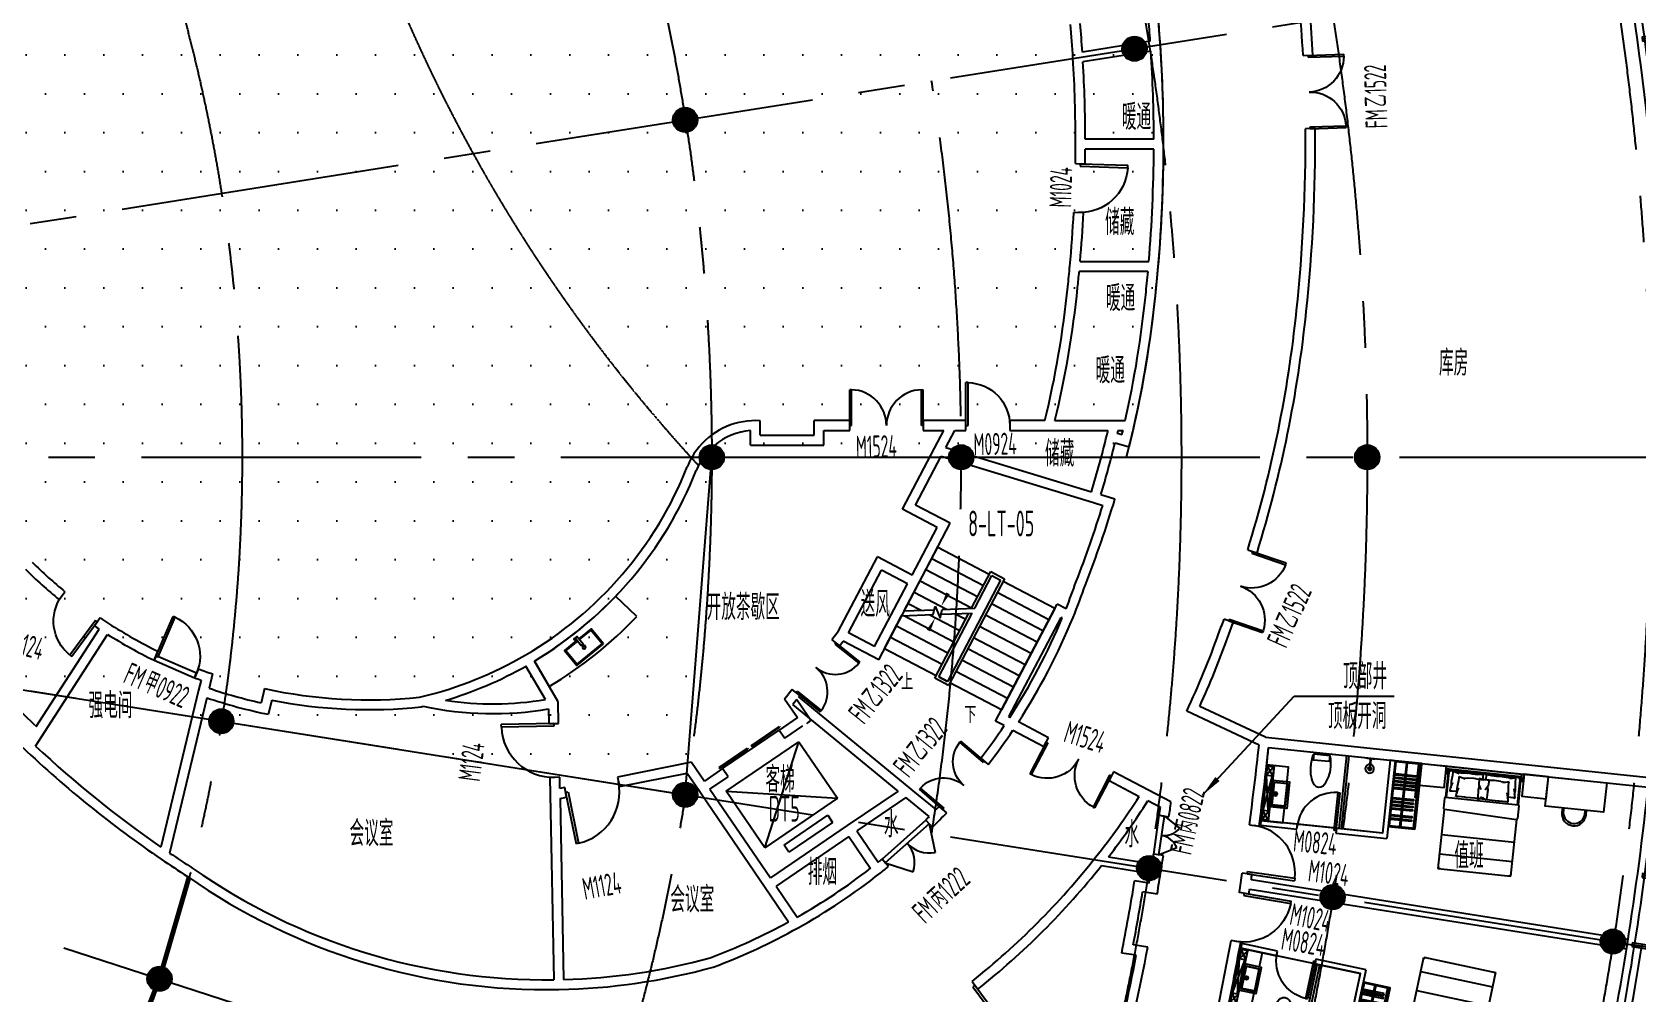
# Model space of a CAD drawing. Extents: x 104132 to 3338343, y -1228862 to 1409848.
# Drawn here: x 501195 to 534000, y 85777 to 105421 of the extents above; entities that cross this region are included whole.
import ezdxf

# ---------------------------------------------------------------- set-up
doc = ezdxf.new("R2010")
doc.units = 0
for name, pattern in [('CENTER', [50.8, 31.75, -6.35, 6.35, -6.35]), ('CENTER2', [28.575, 19.05, -3.175, 3.175, -3.175]), ('DASH', [0.35, 0.25, -0.1])]:
    doc.linetypes.add(name, pattern=pattern)
doc.layers.get('0').update_dxf_attribs({"color": 8})
for name, color, linetype in [('#标注', 8, 'Continuous'), ('#轴线', 8, 'CENTER2'), ('150高门槛', 8, 'Continuous'), ('A-AL', 8, 'Continuous'), ('A-COLS-PLAN-S', 8, 'Continuous'), ('A-FIXT', 8, 'Continuous'), ('A-FLOR-OVHD', 8, 'DASH'), ('A-FLOR-UNDR', 8, 'Continuous'), ('A-FURN', 8, 'Continuous'), ('A-GLAZ', 8, 'Continuous'), ('ACS_挡烟垂壁', 8, 'DASH'), ('C-HOLE', 8, 'Continuous'), ('C-NAME', 8, 'Continuous'), ('COLUMN', 8, 'Continuous'), ('dim', 8, 'Continuous'), ('DIM_LEAD', 8, 'Continuous'), ('DIM_SYMB', 8, 'Continuous'), ('DOTE', 8, 'CENTER'), ('EVTR', 8, 'Continuous'), ('PUB_HATCH', 8, 'Continuous'), ('STAIR', 8, 'Continuous'), ('WALL', 8, 'Continuous'), ('WINDOW', 8, 'Continuous'), ('WINDOW_TEXT', 8, 'Continuous'), ('建-屋面看线', 8, 'Continuous'), ('建-标字-设备', 8, 'Continuous')]:
    doc.layers.add(name, color=color, linetype=linetype)
for name, color, linetype, plot in [('A-X-TEMP', 8, 'Continuous', False), ('结构板边线', 8, 'Continuous', False), ('降板示意', 8, 'Continuous', False)]:
    doc.layers.add(name, color=color, linetype=linetype, plot=plot)
doc.styles.add('_TCH_DIM', font='SIMPLEX', dxfattribs={"bigfont": 'GBCBIG'})
doc.styles.add('XD2008', font='xd-hzs.shx', dxfattribs={"width": 0.7, "bigfont": 'xd-hztxt.shx'})

# ---------------------------------------------------------------- blocks, each defined once
blk = doc.blocks.new('轴网20240313')
at = {"layer": '#标注', "ltscale": 300}
blk.add_circle((571467.9, -147345.9), 64700, dxfattribs=at)
at = {"layer": '#轴线', "ltscale": 300}
for p, q in [((586579.5, -144952.4), (638334.4, -136755.3)), ((586767.9, -147345.9), (639167.9, -147345.9)), ((586579.5, -149739.3), (638334.4, -157936.5)), ((586019, -152073.9), (635854.4, -168266.3))]:
    blk.add_line(p, q, dxfattribs=at)
for radius in [64700, 63300, 57500, 53700, 44100, 34500]:
    blk.add_circle((571467.9, -147345.9), radius, dxfattribs=at)
blk.add_arc((571467.9, -147345.9), 49200, 351, 9, dxfattribs=at)
blk = doc.blocks.new('_YZH')
blk.add_circle((0, 0), 0.5)
at = {"layer": 'PUB_HATCH', "const_width": 0.5}
blk.add_lwpolyline([(-0.25, 0, 1), (0.25, 0, 1)], format="xyb", close=True, dxfattribs=at)
blk = doc.blocks.new('二层柱网0313')
at = {"layer": 'A-COLS-PLAN-S', "xscale": 500, "yscale": 500, "zscale": 500}
for p in [(874210, -338992), (865025, -340447), (865568, -347346), (870668, -347346), (878968, -347346), (855543, -352743), (865025, -354245), (874507, -355746), (878260, -356341), (883989, -357248), (854279, -358007)]:
    blk.add_blockref('_YZH', p, dxfattribs=at)
blk = doc.blocks.new('rgewg1500')
at = {"ltscale": 0.3}
for p, q in [((0, -2250), (0, -450)), ((0, -2100), (0, -550)), ((0, -550), (50, -550)), ((150, -500), (20, -500)), ((634, -550), (50, -550)), ((50, -2030), (50, -570)), ((70, -550), (150, -550)), ((75, -625), (75, -600)), ((100, -550), (100, -500)), ((150, -550), (150, -500)), ((297, -642), (172, -656)), ((341, -642), (297, -642)), ((407, -646), (318, -669)), ((429, -651), (341, -642)), ((445, -639), (407, -646)), ((505, -628), (445, -639)), ((495, -673), (505, -628)), ((633, -2045), (633, -555)), ((653, -535), (913, -535)), ((883, -2045), (933, -555)), ((2100, -550), (933, -550)), ((1400, -2050), (1400, -550)), ((1800, -2050), (1800, -550)), ((2100, -2050), (2100, -550)), ((114, -656), (87, -656)), ((87, -656), (108, -729)), ((99, -945), (94, -953)), ((94, -953), (101, -1054)), ((107, -814), (99, -945)), ((108, -729), (107, -814)), ((108, -729), (123, -777)), ((172, -656), (114, -656)), ((210, -789), (183, -789)), ((183, -789), (204, -862)), ((195, -953), (190, -1086)), ((203, -947), (195, -953)), ((204, -862), (203, -947)), ((204, -862), (219, -910)), ((268, -789), (210, -789)), ((393, -775), (268, -789)), ((437, -775), (393, -775)), ((503, -779), (414, -802)), ((525, -784), (437, -775)), ((496, -781), (495, -673)), ((541, -772), (503, -779)), ((601, -761), (541, -772)), ((591, -806), (601, -761)), ((593, -946), (591, -806)), ((592, -1148), (595, -973)), ((595, -973), (593, -946)), ((92, -1211), (89, -1272)), ((89, -1272), (198, -1265)), ((102, -1154), (92, -1211)), ((101, -1054), (102, -1154)), ((185, -1195), (314, -1203)), ((188, -1256), (185, -1195)), ((198, -1313), (188, -1256)), ((198, -1287), (188, -1344)), ((190, -1086), (198, -1187)), ((198, -1187), (198, -1287)), ((314, -1203), (354, -1226)), ((335, -1215), (407, -1203)), ((354, -1226), (392, -1249)), ((392, -1249), (403, -1258)), ((407, -1203), (442, -1206)), ((442, -1206), (553, -1209)), ((553, -1209), (595, -1210)), ((567, -1279), (558, -1266)), ((582, -1278), (567, -1321)), ((582, -1322), (567, -1279)), ((596, -1236), (582, -1278)), ((587, -1344), (592, -1148)), ((587, -1256), (592, -1452)), ((595, -1210), (609, -1210)), ((609, -1210), (596, -1236)), ((89, -1328), (198, -1335)), ((92, -1389), (89, -1328)), ((102, -1446), (92, -1389)), ((94, -1647), (101, -1546)), ((101, -1546), (102, -1446)), ((188, -1344), (185, -1405)), ((185, -1405), (314, -1397)), ((190, -1514), (198, -1413)), ((195, -1647), (190, -1514)), ((198, -1413), (198, -1313)), ((314, -1397), (354, -1374)), ((335, -1385), (407, -1397)), ((354, -1374), (392, -1351)), ((392, -1351), (403, -1342)), ((407, -1397), (442, -1394)), ((442, -1394), (553, -1391)), ((553, -1391), (595, -1390)), ((567, -1321), (558, -1334)), ((596, -1364), (582, -1322)), ((592, -1452), (595, -1627)), ((595, -1627), (593, -1654)), ((595, -1390), (609, -1390)), ((609, -1390), (596, -1364)), ((87, -1944), (108, -1871)), ((114, -1944), (87, -1944)), ((99, -1655), (94, -1647)), ((107, -1786), (99, -1655)), ((108, -1871), (107, -1786)), ((108, -1871), (123, -1823)), ((172, -1944), (114, -1944)), ((297, -1958), (172, -1944)), ((183, -1811), (204, -1738)), ((210, -1811), (183, -1811)), ((203, -1653), (195, -1647)), ((204, -1738), (203, -1653)), ((204, -1738), (219, -1690)), ((268, -1811), (210, -1811)), ((393, -1825), (268, -1811)), ((341, -1958), (297, -1958)), ((407, -1954), (318, -1931)), ((429, -1949), (341, -1958)), ((437, -1825), (393, -1825)), ((445, -1961), (407, -1954)), ((503, -1821), (414, -1798)), ((525, -1816), (437, -1825)), ((505, -1972), (445, -1961)), ((496, -1819), (495, -1927)), ((495, -1927), (505, -1972)), ((541, -1828), (503, -1821)), ((601, -1839), (541, -1828)), ((593, -1654), (591, -1794)), ((591, -1794), (601, -1839)), ((0, -2100), (50, -2100)), ((20, -2100), (150, -2100)), ((50, -2050), (634, -2050)), ((50, -2050), (50, -2050)), ((150, -2050), (70, -2050)), ((75, -2025), (75, -1975)), ((100, -2100), (100, -2050)), ((150, -2100), (150, -2050)), ((653, -2065), (863, -2065)), ((883, -2050), (2100, -2050))]:
    blk.add_line(p, q, dxfattribs=at)
for points in [[(0, -500), (450, -500), (450, 0), (0, 0)], [(0, -2100), (450, -2100), (450, -2600), (0, -2600)]]:
    blk.add_lwpolyline(points, close=True, dxfattribs=at)
blk.add_lwpolyline([(50, -2100), (50, -550)], dxfattribs=at)
blk.add_lwpolyline([(633, -2025), (125, -2025, -0.414214), (75, -1975), (75, -625, -0.414214), (125, -575), (633, -575)], format="xyb", dxfattribs=at)
for centre, radius, start, end in [((20, -520), 20, 90, 180), ((70, -570), 20, 90, 180), ((50, -600), 25, 0, 90), ((653, -555), 20, 90, 180), ((913, -555), 20, 0, 90), ((2050, -600), 50, 0, 90), ((20, -2080), 20, 180, 270), ((50, -2025), 25, 270, 0), ((70, -2030), 20, 180, 270), ((653, -2045), 20, 180, 270), ((863, -2045), 20, 270, 0), ((2050, -2000), 50, 270, 0)]:
    blk.add_arc(centre, radius, start, end, dxfattribs=at)
blk = doc.blocks.new('hevrgctv')
blk.add_lwpolyline([(0, 0), (1200, 0), (1200, -600), (0, -600)], close=True)
for points in [[(353, -600), (353, -696, 0.999944), (848, -696), (848, -600)], [(380, -600), (380, -696, 0.90396), (820, -696), (820, -600)]]:
    blk.add_lwpolyline(points, format="xyb")
blk = doc.blocks.new('XREF-ID.ABCD$0$DSAFAS124SDA')
at = {"ltscale": 0.5}
for p, q in [((18910, 19911), (18900, 19911)), ((18900, 19849), (18910, 19849)), ((18910, 19849), (18910, 19911)), ((18910, 19890), (18930, 19890)), ((18910, 19870), (18930, 19870)), ((18930, 19870), (18930, 19890)), ((18930, 19885), (19115, 19885)), ((18930, 19875), (19115, 19875))]:
    blk.add_line(p, q, dxfattribs=at)
for points in [[(18900, 19965), (18910, 19965), (18915, 19935), (18915, 19890)], [(18915, 19870), (18915, 19825), (18910, 19795), (18900, 19795)]]:
    blk.add_lwpolyline(points, dxfattribs=at)
for radius, start, end in [(89.5, 183.2025, 176.7975), (35, 188.2132, 171.7868), (9, 213.749, 146.251), (5, 270, 90)]:
    blk.add_arc((19115, 19880), radius, start, end, dxfattribs=at)
blk = doc.blocks.new('XREF-ID.ABCD$0$A$C1BB74E00')
at = {"ltscale": 0.5}
for p, q in [((108, 347), (108, 69)), ((113, 352), (577, 352)), ((117, 79), (117, 336)), ((120, 339), (570, 339)), ((345, 333), (345, 247)), ((573, 79), (573, 336)), ((582, 347), (582, 69)), ((577, 64), (113, 64)), ((570, 76), (120, 76)), ((302, 290), (388, 290))]:
    blk.add_line(p, q, dxfattribs=at)
blk.add_lwpolyline([(70, 378), (70, 35, 0.414214), (75, 30), (615, 30, 0.414214), (620, 35), (620, 378)], format="xyb", dxfattribs=at)
blk.add_lwpolyline([(70, 378), (620, 378)], dxfattribs=at)
for radius in [37.5, 26]:
    blk.add_circle((345, 290), radius, dxfattribs=at)
for centre, radius, start, end in [((113, 347), 5, 90, 180), ((120, 336), 3, 90, 180), ((570, 336), 3, 0, 90), ((577, 347), 5, 0, 90), ((113, 69), 5, 180, 270), ((120, 79), 3, 180, 270), ((570, 79), 3, 270, 0), ((577, 69), 5, 270, 0)]:
    blk.add_arc(centre, radius, start, end, dxfattribs=at)
blk = doc.blocks.new('nnnnhn')
at = {"ltscale": 0.3}
for p, q in [((1140, 0), (0, 0)), ((0, 0), (0, -450)), ((0, 0), (1140, 0)), ((0, -150), (0, 0)), ((1140, -450), (1140, 0)), ((1140, 0), (1140, -150)), ((1140, -150), (0, -150)), ((20, -20), (1120, -20)), ((20, -150), (20, -20)), ((20, -150), (210, -20)), ((210, -150), (20, -20)), ((1120, -150), (20, -150)), ((210, -20), (210, -150)), ((930, -130), (210, -20)), ((210, -130), (930, -20)), ((210, -130), (930, -130)), ((930, -20), (930, -150)), ((1120, -150), (930, -20)), ((930, -150), (1120, -20)), ((1120, -20), (1120, -150)), ((0, -450), (295, -450)), ((845, -450), (1140, -450))]:
    blk.add_line(p, q, dxfattribs=at)
at = {"ltscale": 0.5}
blk.add_lwpolyline([(845, -450), (1140, -450), (1140, 0), (0, 0), (0, -450), (295, -450)], dxfattribs=at)
at = {"ltscale": 0.5, "extrusion": (0, 0, -1), "zscale": -1}
blk.add_blockref('XREF-ID.ABCD$0$A$C1BB74E00', (-915, -530), dxfattribs=at)
blk = doc.blocks.new('XREF-ID.ABCD$0$马桶')
at = {"ltscale": 0.5}
for points, format in [([(-188, 30, 10, 0, 0), (-195, 0, 0, 0, 0.053113), (-225, -286, 0, 0, 0.094029), (-192, -490, 0, 0, 0.0979), (-106, -658, 0, 0, 0.39929), (106, -658, 0, 0, 0.087816), (192, -490, 0, 0, 0.089191), (225, -305, 0, 0, 0.054931), (195, 0, 0, 10, 0), (188, 30, 10, 10, 0)], "xyseb"), ([(224, 0, 10, 0, 0), (195, 0, 0, 0, 0), (-195, 0, 0, 10, 0), (-225, 0, 10, 10, 0)], "xyseb"), ([(-180, -50, 0.049028), (-205, -306, 0.094674), (-173, -505, 0.097919), (-90, -666, 0.382959), (90, -666, 0.087635), (173, -504, 0.08979), (205, -325, 0.05091), (180, -50, 0.046704)], "xyb")]:
    blk.add_lwpolyline(points, format=format, dxfattribs=at)
for points in [[(-160, -50), (-180, -50)], [(180, -50), (160, -50)]]:
    blk.add_lwpolyline(points, dxfattribs=at)
blk.add_lwpolyline([(-160, -30), (160, -30), (160, -160), (-160, -160)], close=True, dxfattribs=at)
blk = doc.blocks.new('Swcwrv4tv')
at = {"ltscale": 0.3}
for p, q in [((20, -240), (1330, -240)), ((20, -250), (1330, -250)), ((20, -260), (1330, -260))]:
    blk.add_line(p, q, dxfattribs=at)
for points in [[(0, 0), (0, -550), (1350, -550), (1350, 0)], [(20, -20), (20, -550), (1330, -550), (1330, -20)], [(149, -460), (149, -40), (179, -40), (179, -460)], [(219, -460), (219, -40), (249, -40), (249, -460)], [(359, -460), (359, -40), (389, -40), (389, -460)], [(429, -460), (429, -40), (459, -40), (459, -460)], [(499, -460), (499, -40), (529, -40), (529, -460)], [(569, -460), (569, -40), (599, -40), (599, -460)], [(779, -460), (779, -40), (809, -40), (809, -460)], [(849, -460), (849, -40), (879, -40), (879, -460)], [(919, -460), (919, -40), (949, -40), (949, -460)], [(989, -460), (989, -40), (1019, -40), (1019, -460)], [(1059, -460), (1059, -40), (1089, -40), (1089, -460)], [(20, -540), (700, -540), (700, -510), (20, -510)], [(1330, -480), (650, -480), (650, -510), (1330, -510)]]:
    blk.add_lwpolyline(points, close=True, dxfattribs=at)
blk = doc.blocks.new('$DorLib2D$00000001')
for p, q in [((0.45, 0.975), (0.5, 0.975)), ((0.45, 0), (0.45, 0.975)), ((0.5, 0), (0.5, 0.975)), ((0.5, 0), (0.45, 0))]:
    blk.add_line(p, q)
blk.add_arc((0.475, 0), 0.975, 91.4693, 180)
blk = doc.blocks.new('A$Cacc039d4_M_F')
at = {"layer": 'A-FIXT'}
for points in [[(-1680, 2100), (-1680, 600)], [(-1630, 2100), (-1630, 600)]]:
    blk.add_lwpolyline(points, dxfattribs=at)
at = {"layer": 'A-X-TEMP'}
blk.add_lwpolyline([(-30, 2100), (-2530, 2100), (-2530, 600), (-30, 600)], close=True, dxfattribs=at)
at = {"layer": 'WALL'}
for p, q in [((-2630, 2100), (-2630, 500)), ((-2530, 2100), (-2630, 2100)), ((-2530, 2100), (-2530, 600)), ((-2630, 500), (-1580, 500)), ((-1580, 600), (-2530, 600)), ((-1580, 500), (-1580, 600)), ((-30, 600), (-780, 600)), ((-780, 600), (-780, 500)), ((-780, 500), (-30, 500)), ((-30, 500), (-30, 600))]:
    blk.add_line(p, q, dxfattribs=at)
at = {"layer": 'WINDOW'}
blk.add_line((-1580, 600), (-780, 600), dxfattribs=at)
at = {"layer": 'A-FIXT', "extrusion": (0, 0, -1), "zscale": -1, "rotation": 270.6321323070156}
blk.add_blockref('XREF-ID.ABCD$0$DSAFAS124SDA', (-17960, 20779), dxfattribs=at)
at = {"layer": 'A-FIXT', "xscale": -1}
blk.add_blockref('XREF-ID.ABCD$0$马桶', (-1130, 2100), dxfattribs=at)
at = {"layer": 'A-FIXT', "xscale": -1, "rotation": 270}
blk.add_blockref('nnnnhn', (-30, 600), dxfattribs=at)
at = {"layer": 'A-FURN', "xscale": -1}
blk.add_blockref('hevrgctv', (-5780, 2100), dxfattribs=at)
for name, p, rotation in [('rgewg1500', (-5780, 2100), 90), ('Swcwrv4tv', (-2630, 750), 270)]:
    blk.add_blockref(name, p, dxfattribs=dict(at, rotation=rotation))
at = {"layer": 'WINDOW', "xscale": -800, "yscale": 800, "zscale": -800}
blk.add_blockref('$DorLib2D$00000001', (-1180, 550), dxfattribs=at)
blk = doc.blocks.new('A$Cacc039d4')
at = {"layer": 'A-FIXT'}
for points in [[(1630, 2100), (1630, 600)], [(1680, 2100), (1680, 600)]]:
    blk.add_lwpolyline(points, dxfattribs=at)
at = {"layer": 'A-X-TEMP'}
blk.add_lwpolyline([(30, 2100), (2530, 2100), (2530, 600), (30, 600)], close=True, dxfattribs=at)
at = {"layer": 'WALL'}
for p, q in [((2530, 2100), (2530, 600)), ((2630, 2100), (2530, 2100)), ((2630, 2100), (2630, 500)), ((780, 600), (30, 600)), ((30, 600), (30, 500)), ((30, 500), (780, 500)), ((780, 500), (780, 600)), ((2530, 600), (1580, 600)), ((1580, 600), (1580, 500)), ((1580, 500), (2630, 500))]:
    blk.add_line(p, q, dxfattribs=at)
at = {"layer": 'WINDOW'}
blk.add_line((1580, 600), (780, 600), dxfattribs=at)
at = {"layer": 'A-FIXT'}
blk.add_blockref('XREF-ID.ABCD$0$马桶', (1130, 2100), dxfattribs=at)
at = {"layer": 'A-FIXT', "extrusion": (0, 0, -1), "xscale": -1, "zscale": -1, "rotation": 89.36786769298436}
blk.add_blockref('XREF-ID.ABCD$0$DSAFAS124SDA', (17960, 20779), dxfattribs=at)
at = {"layer": 'A-FIXT', "rotation": 90}
blk.add_blockref('nnnnhn', (30, 600), dxfattribs=at)
at = {"layer": 'A-FURN'}
for name, p, rotation in [('Swcwrv4tv', (2630, 750), 90), ('rgewg1500', (5780, 2100), 270)]:
    blk.add_blockref(name, p, dxfattribs=dict(at, rotation=rotation))
blk.add_blockref('hevrgctv', (5780, 2100), dxfattribs=at)
at = {"layer": 'WINDOW', "xscale": -800, "yscale": -800, "zscale": -800, "rotation": 180}
blk.add_blockref('$DorLib2D$00000001', (1180, 550), dxfattribs=at)
blk = doc.blocks.new('smg')
blk.add_lwpolyline([(-40, 200), (-40, -100), (40, -100), (40, 200)], close=True)
for points in [[(40, 0), (-40, 0)], [(0, -100), (0, 200)]]:
    blk.add_lwpolyline(points)
blk = doc.blocks.new('danyuan1')
at = {"layer": 'A-AL'}
for p, rotation in [((-8275, 2291), 169.7142857143211), ((-6867, 2019), 168.428571428614), ((-5465, 1716), 167.1428571428847), ((-4071, 1381), 165.8571428571781), ((-2685, 1015), 164.5714285714549), ((-1307, 618), 163.2857142857502), ((62, 190), 162.0000000000363)]:
    blk.add_blockref('smg', p, dxfattribs=dict(at, rotation=rotation))
blk = doc.blocks.new('07018_D1.01$0$sink_700')
for points in [[(-42990431, -29218482), (-42990031, -29218482), (-42990031, -29218809)], [(-42990031, -29218855), (-42990031, -29219182), (-42990431, -29219182), (-42990431, -29218482)], [(-42990411, -29218502), (-42990051, -29218502), (-42990051, -29218809)], [(-42990051, -29218855), (-42990051, -29219162), (-42990411, -29219162), (-42990411, -29218502)]]:
    blk.add_lwpolyline(points)
for points in [[(-42990170, -29218855), (-42990170, -29218809), (-42989968, -29218809), (-42989968, -29218855)], [(-42990004, -29218888), (-42990004, -29218855), (-42989970, -29218855), (-42989970, -29218888)], [(-42989989, -29218888), (-42989985, -29218888), (-42989985, -29218873), (-42989989, -29218873)]]:
    blk.add_lwpolyline(points, close=True)
for radius in [35, 32.5]:
    blk.add_circle((-42990231, -29218832), radius)
blk = doc.blocks.new('$DorLib2D$00000002')
for p, q in [((-0.5, 0), (-0.5, 0.4875)), ((-0.475, 0.4875), (-0.5, 0.4875)), ((-0.475, 0), (-0.475, 0.4875)), ((0.475, 0), (0.475, 0.4875)), ((0.475, 0.4875), (0.5, 0.4875)), ((0.5, 0), (0.5, 0.4875)), ((-0.5, 0), (-0.475, 0)), ((0.5, 0), (0.475, 0))]:
    blk.add_line(p, q)
for centre, start, end in [((-0.4875, 0), 0, 88.53072), ((0.4875, 0), 91.46928, 180)]:
    blk.add_arc(centre, 0.4875, start, end)
blk = doc.blocks.new('$DorLib2D$00000231')
for p, q in [((-0.5, 0), (-0.25, 0.433)), ((0.5, 0), (0.25, 0.433))]:
    blk.add_line(p, q)
for centre, start, end in [((-0.5, 0), 0, 60), ((0.5, 0), 120, 180)]:
    blk.add_arc(centre, 0.5, start, end)
blk = doc.blocks.new('$DORLIB2D$00000127')
for points in [[(-0.533, 0.795), (-0.533, 0.69)], [(-0.033, 0.795), (-0.533, 0.795)], [(-0.033, 0.795), (-0.033, 0.69)], [(0.533, 0.795), (0.033, 0.795)], [(0.033, 0.795), (0.033, 0.69)], [(0.533, 0.795), (0.533, 0.69)], [(-0.033, 0.69), (-0.533, 0.69)], [(0.5, 0.5), (-0.5, 0.5)], [(0.533, 0.69), (0.033, 0.69)]]:
    blk.add_lwpolyline(points)
blk = doc.blocks.new('A$C4b9ed297')
at = {"layer": '降板示意'}
h = blk.add_hatch(dxfattribs=at)
h.set_pattern_fill('DOTS', color=256, scale=500)
h.set_pattern_definition([(0, (-172821.1, -487183.2), (396.875, 793.75), [0, -793.75])])
edge = h.paths.add_edge_path()
edge.add_arc((18662, 6114), 34662, 17.9204, 31.0653)
edge.add_arc((22989, 8739), 29602, 31.0354, 42.0918)
edge.add_arc((28141, 13501), 22586, 41.8885, 50.404)
edge.add_line((42537, 30905), (35678, 25921))
edge.add_line((35678, 25921), (31183, 31183))
edge.add_line((31183, 31183), (24395, 24395))
edge.add_line((24395, 24395), (20525, 20525))
edge.add_arc((49972, 17506), 29602, 174.1471, 184.9646)
edge.add_arc((55015, 17926), 34662, 184.9347, 198.0797)
edge.add_arc((55045, 17835), 34662, 197.9204, 211.0653)
edge.add_arc((50718, 15210), 29602, 211.0354, 221.8529)
edge.add_line((28669, -4541), (34075, -5397))
edge.add_line((34075, -5397), (43557, -6899))
edge.add_line((43557, -6899), (44100, 0))
edge.add_line((44100, 0), (52578, 0))
edge.add_arc((30703, 5618), 22586, 345.596, 354.1115)
edge.add_arc((23735, 6443), 29602, 353.9083, 364.9646)
edge.add_arc((18692, 6023), 34662, 4.9347, 18.0797)
at = {"layer": '150高门槛'}
for points in [[(32701, -4150), (33527, -4508), (33567, -4416), (32741, -4058)], [(47581, -8216), (48475, -7416), (48542, -7491), (47648, -8291)], [(53134, -8111), (53249, -7319), (53348, -7334), (53233, -8125)]]:
    blk.add_lwpolyline(points, close=True, dxfattribs=at)
at = {"layer": 'A-FIXT'}
for points in [[(40476, -4166, 0.069894), (42201, -2771, 0.069894)], [(40778, -4685, 0.067134), (42570, -3255, 0.067134)]]:
    blk.add_lwpolyline(points, format="xyb", dxfattribs=at)
for points in [[(42570, -3255), (42136, -2840)], [(40476, -4166), (40778, -4685)]]:
    blk.add_lwpolyline(points, dxfattribs=at)
at = {"layer": 'A-FLOR-OVHD', "ltscale": 5}
blk.add_lwpolyline([(17328, -53041, 0.683049), (19906, -7471, -0.431954), (11500, 17355, 0.480345), (-2084, 48900, 0.282623), (-41296, 37527)], format="xyb", dxfattribs=at)
blk.add_lwpolyline([(17859, -9338, -0.491558), (8685, 17650, 0.529409), (-3822, 48276, 0.308031), (-46526, 30806, 0.003255), (-46923, 30198, 0.451416), (-43732, 18941, -0.504114), (-37341, -14213, 0.431774), (-35254, -43253, 0.257237), (17725, -52910, 0.71729)], format="xyb", close=True, dxfattribs=at)
blk.add_arc((67883, 22057), 32750, 173.447, 222.7392, dxfattribs=at)
at = {"layer": 'A-FLOR-UNDR', "ltscale": 5}
for radius, start, end in [(65000, 322.26362, 219.12201), (64800, 335.06671, 11)]:
    blk.add_arc((0, 0), radius, start, end, dxfattribs=at)
at = {"layer": 'A-GLAZ'}
for centre, radius, start, end in [((0, 0), 63600, 354, 10.25738), ((0, 0), 63750, 354, 10.25738), ((0, 0), 63900, 354, 10.25738), ((9720, -29753), 25600, 22.1323, 65.4315), ((9720, -29753), 25300, 22.1323, 65.4315), ((9720, -29753), 25450, 22.1323, 65.4315), ((0, 0), 63600, 351, 354), ((0, 0), 63750, 351, 354), ((0, 0), 63600, 348, 351), ((0, 0), 63750, 348, 351), ((0, 0), 63900, 348, 351)]:
    blk.add_arc(centre, radius, start, end, dxfattribs=at)
at = {"layer": 'ACS_挡烟垂壁', "const_width": 100}
blk.add_lwpolyline([(33413, -8592), (32811, -10661), (31325, -14456)], dxfattribs=at)
at = {"layer": 'C-HOLE'}
blk.add_line((53187, -8424), (52891, -8377), dxfattribs=at)
at = {"layer": 'DIM_LEAD'}
for p, q in [((54132, -6907), (56009, -4886)), ((56009, -4886), (58048, -4886))]:
    blk.add_line(p, q, dxfattribs=at)
blk.add_lwpolyline([(54132, -6907, 0, 120, 0), (54438, -6577, 0, 0, 0)], format="xyseb", dxfattribs=at)
at = {"layer": 'DIM_SYMB'}
for points in [[(49410, -4987, 0, 0, 0), (50872, -2202, 0, 0, 0), (49588, -1528, 0, 0, 0), (48791, -3047, 0, 80, 0), (48930, -2781, 0, 0, 0)], [(48126, -4313, 0, 0, 0), (48670, -3277, 0, 80, 0), (48531, -3543, 0, 0, 0)]]:
    blk.add_lwpolyline(points, format="xyseb", dxfattribs=at)
at = {"layer": 'EVTR'}
for p, q in [((44395, -6828), (45883, -5814)), ((45184, -7985), (45883, -5814)), ((45883, -5814), (46671, -6971)), ((45184, -7985), (44395, -6828)), ((44395, -6828), (46671, -6971)), ((46671, -6971), (45184, -7985)), ((45580, -7927), (46472, -7319)), ((46571, -7463), (45678, -8071)), ((46472, -7319), (46571, -7463)), ((45678, -8071), (45580, -7927))]:
    blk.add_line(p, q, dxfattribs=at)
at = {"layer": 'STAIR'}
for p, q in [((48036, -3140), (48721, -1836)), ((48721, -1836), (49774, -2388)), ((48479, -2296), (49533, -2849)), ((48600, -2066), (49653, -2619)), ((48358, -2526), (49412, -3079)), ((50005, -2509), (48917, -4581)), ((50005, -2509), (48917, -4581)), ((50086, -2484), (48943, -4662)), ((49409, -3085), (49802, -2335)), ((49478, -3082), (49827, -2416)), ((49478, -3082), (49827, -2416)), ((49802, -2335), (50086, -2484)), ((49827, -2416), (50005, -2509)), ((51111, -3090), (50058, -2537)), ((48237, -2757), (48902, -3105)), ((50991, -3320), (49937, -2767)), ((47633, -3908), (47982, -3242)), ((47982, -3242), (48629, -3216)), ((48036, -3140), (48652, -3115)), ((48040, -3240), (49049, -3770)), ((48117, -2987), (48382, -3126)), ((48559, -3219), (49170, -3540)), ((48629, -3216), (48668, -3042)), ((48659, -4514), (49355, -3187)), ((48668, -3042), (48771, -3291)), ((48740, -4488), (49425, -3184)), ((48740, -4488), (49425, -3184)), ((48771, -3291), (48812, -3109)), ((48789, -3210), (49425, -3184)), ((48812, -3109), (49478, -3082)), ((49079, -3198), (49291, -3309)), ((50749, -3781), (49695, -3228)), ((50870, -3551), (49816, -2998)), ((51111, -3090), (50024, -5162)), ((47875, -3447), (48929, -4000)), ((50628, -4011), (49574, -3458)), ((47633, -3908), (48687, -4461)), ((47754, -3677), (48808, -4230)), ((50387, -4471), (49333, -3919)), ((50507, -4241), (49454, -3688)), ((50266, -4702), (49212, -4149)), ((48943, -4662), (48659, -4514)), ((48917, -4581), (48740, -4488)), ((48740, -4488), (48917, -4581)), ((50145, -4932), (49091, -4379)), ((50024, -5162), (48970, -4609))]:
    blk.add_line(p, q, dxfattribs=at)
at = {"layer": 'WALL'}
for p, q in [((53064, 8506), (51676, 8286)), ((53077, 8305), (51688, 8085)), ((56188, 8215), (56388, 8221)), ((56435, 6722), (56235, 6715)), ((53136, 6502), (51736, 6502)), ((53136, 6302), (51736, 6302)), ((51533, 6006), (51733, 6000)), ((51699, 5000), (51499, 5007)), ((53035, 4000), (51630, 4000)), ((53017, 3800), (51611, 3800)), ((45093, 450), (45093, 747)), ((46193, 450), (46193, 750)), ((46922, 750), (46193, 750)), ((46922, 550), (46922, 750)), ((49008, 750), (48422, 750)), ((48422, 750), (48422, 550)), ((49294, 750), (49008, 750)), ((49294, 550), (49294, 750)), ((50910, 750), (50194, 750)), ((50194, 750), (50194, 550)), ((51116, 750), (52325, 750)), ((52325, 750), (52553, 750)), ((44893, 250), (44893, 546)), ((45093, 450), (46193, 450)), ((46393, 250), (46393, 550)), ((46393, 550), (46922, 550)), ((48422, 550), (48843, 550)), ((48652, 186), (48843, 550)), ((48885, 200), (49069, 550)), ((49069, 550), (49294, 550)), ((50194, 550), (50989, 550)), ((50989, 550), (52199, 550)), ((52391, 494), (52487, 465)), ((52404, 550), (52507, 550)), ((44893, 250), (46393, 250)), ((47998, -1061), (48652, 186)), ((48268, -977), (48791, 20)), ((48791, 20), (51902, -925)), ((48885, 200), (51864, -705)), ((52344, 299), (52632, 212)), ((48976, -1349), (48268, -977)), ((51902, -925), (52093, -983)), ((52055, -763), (52342, -850)), ((48706, -1433), (47998, -1061)), ((48195, -2407), (48706, -1433)), ((48326, -2588), (48976, -1349)), ((55057, -1891), (55246, -1956)), ((46678, -3576), (47487, -2035)), ((48195, -2407), (47487, -2035)), ((46897, -3589), (47571, -2305)), ((47428, -3868), (48102, -2584)), ((47513, -4138), (48326, -2588)), ((48102, -2584), (47571, -2305)), ((30759, -2909), (30879, -2748)), ((49903, -5392), (51158, -3001)), ((50173, -5308), (51242, -3272)), ((51342, -3098), (51158, -3001)), ((51266, -3284), (51242, -3272)), ((30293, -5507), (31580, -3511)), ((31601, -3285), (31482, -3446)), ((46678, -3576), (46556, -3730)), ((47428, -3868), (46897, -3589)), ((54762, -3376), (54573, -3311)), ((30396, -5717), (31748, -3620)), ((46556, -3730), (46712, -3854)), ((46712, -3854), (46789, -3758)), ((47513, -4138), (46789, -3758)), ((32701, -4150), (32780, -3967)), ((40961, -4998), (40476, -4166)), ((33606, -4324), (33527, -4508)), ((33660, -4557), (33610, -4763)), ((33896, -4429), (33826, -4722)), ((40703, -4953), (40303, -4267)), ((33610, -4763), (32841, -7970)), ((33779, -4917), (33017, -8090)), ((34956, -4727), (34886, -5019)), ((45590, -4941), (45663, -4850)), ((45746, -4746), (45663, -4850)), ((45902, -4871), (45746, -4746)), ((45881, -4898), (45902, -4871)), ((48139, -6754), (45881, -4898)), ((35105, -4963), (35035, -5255)), ((40764, -5145), (40770, -5445)), ((40970, -5441), (40961, -4998)), ((45590, -4941), (45850, -5322)), ((45838, -4951), (45756, -5054)), ((47909, -6824), (45756, -5054)), ((45838, -4951), (46071, -5292)), ((55288, -5883), (53809, -5189)), ((55422, -5725), (54075, -5093)), ((40770, -5445), (40970, -5441)), ((45850, -5322), (45478, -5576)), ((45478, -5576), (45591, -5741)), ((45591, -5741), (45962, -5488)), ((46043, -5440), (46048, -5437)), ((46128, -5375), (46048, -5437)), ((46071, -5292), (46128, -5375)), ((50080, -5485), (49903, -5392)), ((50191, -5317), (50173, -5308)), ((50985, -5734), (50369, -5411)), ((30276, -5903), (30396, -5717)), ((50258, -5578), (50892, -5911)), ((50892, -5911), (50985, -5734)), ((55422, -5725), (63262, -6549)), ((43687, -6232), (42173, -6537)), ((43687, -6232), (43949, -6618)), ((49599, -6150), (49750, -6281)), ((55484, -5932), (63241, -6747)), ((40992, -6541), (40792, -6545)), ((40792, -6545), (40799, -6897)), ((40996, -6773), (40992, -6541)), ((42173, -6537), (42212, -6733)), ((42212, -6733), (43596, -6455)), ((43596, -6455), (43840, -6813)), ((44321, -6364), (43949, -6618)), ((44062, -6783), (44434, -6530)), ((44434, -6530), (44321, -6364)), ((52314, -6431), (52221, -6608)), ((53028, -6806), (52314, -6431)), ((41094, -6754), (40996, -6773)), ((41134, -6950), (41094, -6754)), ((43840, -6813), (43897, -6896)), ((43979, -6839), (43979, -6839)), ((44062, -6783), (45301, -8601)), ((47909, -6824), (46871, -7531)), ((48219, -6820), (48139, -6754)), ((48686, -7203), (48219, -6820)), ((52221, -6608), (52838, -6932)), ((53488, -7047), (53028, -6806)), ((40799, -6897), (40873, -10683)), ((41000, -6977), (41134, -6950)), ((41000, -6977), (41073, -10679)), ((43897, -6896), (45192, -8796)), ((48070, -6956), (47066, -7640)), ((48092, -6974), (48070, -6956)), ((48545, -7346), (48092, -6974)), ((48903, -7266), (48751, -7136)), ((53271, -7159), (53016, -7026)), ((46871, -7531), (45301, -8601)), ((48475, -7416), (48609, -7565)), ((53249, -7319), (53447, -7348)), ((55090, -7512), (55288, -7540)), ((46901, -7752), (45414, -8766)), ((46901, -7752), (47345, -8404)), ((47066, -7640), (47502, -8280)), ((52210, -8168), (53104, -8310)), ((53332, -8140), (53134, -8111)), ((47714, -8365), (47581, -8216)), ((52068, -8348), (53073, -8507)), ((55144, -8530), (54946, -8501)), ((45192, -8796), (45671, -9498)), ((45414, -8766), (45846, -9401)), ((53040, -8705), (52744, -8658)), ((55097, -8828), (62801, -10048)), ((55129, -8630), (62833, -9850)), ((53205, -8933), (52909, -8886)), ((54884, -8894), (55081, -8928)), ((52777, -10181), (52480, -10135)), ((53012, -10016), (52716, -9969)), ((54912, -9914), (54715, -9880)), ((49421, -10714), (49540, -10875))]:
    blk.add_line(p, q, dxfattribs=at)
for centre, radius, start, end in [((23735, 6443), 32502, 3.1252, 5.0297), ((23735, 6443), 28002, 3.7743, 4.9654), ((23735, 6443), 29402, 4.0238, 4.9647), ((23735, 6443), 29602, 3.8457, 4.9646), ((23735, 6443), 32702, 3.1171, 4.7027), ((23735, 6443), 27802, 3.5493, 4.9655), ((23735, 6443), 29402, 0.1165, 3.6324), ((23735, 6443), 29602, 359.9219, 3.8457), ((23735, 6443), 27802, 359.9174, 3.5493), ((23735, 6443), 28002, 0.1223, 3.3632), ((23735, 6443), 32502, 353.9173, 0.4807), ((23735, 6443), 32702, 353.9178, 0.4888), ((23735, 6443), 27802, 359.1008, 359.9174), ((23735, 6443), 28002, 359.0934, 359.7131), ((23735, 6443), 29402, 355.2346, 359.7267), ((23735, 6443), 29602, 355.0559, 359.9219), ((23735, 6443), 27802, 354.7716, 357.0398), ((23735, 6443), 28002, 354.9957, 357.0472), ((23735, 6443), 27802, 353.9017, 354.7716), ((23735, 6443), 28002, 353.9024, 354.5848), ((23735, 6443), 29402, 353.9076, 354.8434), ((23735, 6443), 29602, 353.9083, 355.0559), ((30703, 5618), 20786, 346.4545, 354.1203), ((30703, 5618), 20986, 346.5861, 354.1193), ((30703, 5618), 22386, 347.4391, 354.1124), ((30703, 5618), 22586, 347.2348, 354.1115), ((30703, 5618), 25486, 342.8623, 354.0999), ((30703, 5618), 25686, 342.8492, 354.0992), ((44993, -750), 1500, 86.1774, 139.9756), ((44993, -750), 1300, 94.4117, 130.1365), ((30703, 5618), 22086, 343.3638, 346.4637), ((30703, 5618), 22086, 346.4637, 346.7332), ((30703, 5618), 22286, 346.7061, 346.8544), ((30703, 5618), 22386, 346.69, 346.9142), ((30703, 5618), 22586, 346.15, 347.2348), ((44993, -750), 1500, 139.9756, 158.3545), ((30703, 5618), 22286, 343.3615, 346.1911), ((36374, 2670), 7773, 300.2465, 338.3545), ((36374, 2670), 7973, 300.9651, 338.3545), ((44993, -750), 1300, 149.8147, 158.3545), ((30703, 5618), 22386, 338.6292, 342.8485), ((30703, 5618), 22586, 338.6396, 343.3581), ((37075, 4828), 9987, 225.4509, 230.7734), ((37075, 4828), 9787, 225.4327, 230.7206), ((39629, 1568), 12608, 338.2811, 340.9905), ((39629, 1568), 12808, 337.7809, 340.9721), ((39629, 1568), 12808, 326.9863, 337.7809), ((37075, 4828), 9987, 235.9386, 236.6162), ((37075, 4828), 9787, 235.9914, 237.1899), ((37075, 4828), 9787, 237.1899, 243.9719), ((39629, 1568), 12608, 326.9015, 337.3681), ((30703, 5618), 25486, 338.7696, 339.4896), ((30703, 5618), 25686, 338.7773, 339.5028), ((37075, 4828), 9987, 237.7636, 244.0247), ((39629, 1568), 15708, 334.5218, 340.7523), ((39629, 1568), 15908, 335.2467, 340.7398), ((36374, 2670), 7773, 283.4317, 300.2465), ((45566, 10448), 22086, 222.7942, 226.2514), ((37075, 4828), 9987, 249.19, 250.0036), ((37075, 4828), 9787, 249.2428, 251.0477), ((36374, 2670), 7973, 286.6397, 299.5279), ((37075, 4828), 10287, 251.3135, 258.5619), ((37075, 4828), 10087, 251.2104, 257.4663), ((37075, 4828), 9787, 257.4959, 276.1668), ((36374, 2670), 7773, 283.0285, 283.4317), ((37075, 4828), 9987, 258.6238, 276.2355), ((36374, 2670), 7973, 282.9422, 283.2679), ((39628, 1568), 6808, 257.921, 279.602), ((39628, 1568), 6608, 261.5466, 279.359), ((39629, 1568), 12608, 322.2569, 325.9879), ((45566, 10448), 22386, 226.9204, 235.3584), ((39629, 1568), 12808, 322.2107, 326.0871), ((0, 0), 55600, 352.2355, 353.9267), ((45566, 10448), 22586, 226.4964, 235.7297), ((0, 0), 55800, 352.2336, 353.8973), ((39629, 1568), 12608, 315.9204, 316.3467), ((39629, 1568), 15708, 321.6524, 327.2401), ((39629, 1568), 15908, 322.2662, 327.3041), ((0, 0), 53750, 352.1736, 352.3456), ((0, 0), 53950, 352.172, 352.4943), ((39629, 1568), 12608, 314.5593, 315.0078), ((39629, 1568), 12808, 314.5166, 315.5047), ((39629, 1568), 12808, 315.5047, 316.3929), ((45566, 10448), 22386, 235.9062, 237.3708), ((39629, 1568), 15708, 308.5654, 321.6524), ((0, 0), 53750, 351.1066, 351.3208), ((0, 0), 53950, 351, 351.3224), ((45566, 10448), 22586, 235.7297, 237.3604), ((40725, 1924), 12608, 235.0095, 270.6713), ((39629, 1568), 12608, 299.5468, 307.7341), ((39629, 1568), 12808, 299.1316, 308.1586), ((39629, 1568), 12608, 308.6451, 309.104), ((39629, 1568), 12808, 308.1586, 309.1467), ((39629, 1568), 15908, 308.5402, 321.4415), ((0, 0), 53750, 350.6802, 350.8934), ((0, 0), 53950, 350.469, 351), ((0, 0), 55600, 351, 351.205), ((40725, 1924), 12808, 235.0279, 271.1257), ((0, 0), 53450, 349.0701, 350.6784), ((0, 0), 55600, 350.795, 351), ((0, 0), 55800, 350.7932, 350.8973), ((0, 0), 55800, 351.1027, 351.2068), ((0, 0), 53650, 349.291, 350.466), ((39629, 1568), 12608, 290.6211, 298.6342), ((39629, 1568), 12808, 290.5801, 299.1316), ((0, 0), 53950, 343.6995, 349.3005), ((0, 0), 55600, 348, 349.7645), ((0, 0), 55800, 348.1027, 349.7664), ((40725, 1924), 12808, 271.1257, 285.4199), ((40725, 1924), 12608, 271.5802, 285.3789), ((0, 0), 53750, 343.9191, 349.0809)]:
    blk.add_arc(centre, radius, start, end, dxfattribs=at)
at = {"layer": '结构板边线', "ltscale": 2}
blk.add_arc((0, 0), 64650, 337.74488, 11, dxfattribs=at)
at = {"layer": '降板示意'}
blk.add_lwpolyline([(51642, 16780, 0.057419), (48353, 24000, 0.04828), (44955, 28581, 0.037173), (42537, 30905), (35678, 25921), (31183, 31183), (24395, 24395), (20525, 20525, 0.047235), (20482, 14944, 0.057419), (22065, 7169, 0.057419), (25354, -52, 0.047235), (28669, -4541), (34075, -5397), (43557, -6899), (44100, 0), (52578, 0, 0.037173), (53169, 3301, 0.04828), (53225, 9004, 0.057419)], format="xyb", close=True, dxfattribs=at)
at = {"layer": 'A-AL'}
for p, rotation in [((63700, 0), 288), ((62916, -9965), 278.9999999999999)]:
    blk.add_blockref('danyuan1', p, dxfattribs=dict(at, rotation=rotation))
at = {"layer": 'A-FIXT', "xscale": -1, "rotation": 309.0825845117176}
blk.add_blockref('07018_D1.01$0$sink_700', (-4380498, 51787490), dxfattribs=at)
at = {"layer": 'A-FIXT'}
for name, p, rotation in [('A$Cacc039d4', (55234, -8017), 354.0000000000138), ('A$Cacc039d4_M_F', (55009, -9443), 167.9999999999841)]:
    blk.add_blockref(name, p, dxfattribs=dict(at, rotation=rotation))
at = {"layer": 'COLUMN', "xscale": 500, "yscale": 500, "zscale": 500}
for p in [(43557, 6899), (44100, 0)]:
    blk.add_blockref('_YZH', p, dxfattribs=at)
at = {"layer": 'WINDOW'}
for name, p, xscale, yscale, zscale, rotation in [('$DorLib2D$00000002', (56312, 7468), 1500, -1500, 1500, 91.8029634535424), ('$DorLib2D$00000001', (51616, 5503), 1000, -1000, 1000, 88.07029918525271), ('$DorLib2D$00000002', (54909, -2634), 1500, -1500, 1500, 71.1759797970837), ('$DorLib2D$00000001', (31180, -3097), 899.9999999999999, -900, 899.9999999999999, 323.3559916043191), ('$DorLib2D$00000001', (33154, -4237), -900, 900, -900, 336.6073580884607), ('$DorLib2D$00000002', (46229, -4300), -1300, -1300, -1300, 51.45051957761186), ('$DorLib2D$00000001', (40881, -5993), -1100, -1100, -1100, 271.1257253849591), ('$DORLIB2D$00000127', (44956, -6053), 1400, -200, 1400, 214.2764494811319), ('$DorLib2D$00000002', (49251, -6708), -1300, 1300, -1300, 49.30178060723697), ('$DorLib2D$00000002', (51603, -6171), -1500, 1500, -1500, 152.3146318771594), ('$DorLib2D$00000001', (41653, -6743), 1100, 1100, 1100, 191.3693535059845), ('$DorLib2D$00000231', (48095, -7891), -1200, -1200, -1200, 41.83164607624661), ('$DorLib2D$00000231', (53291, -7729), -799.9999999999999, -799.9999999999999, -799.9999999999999, 81.74717172941233), ('$DorLib2D$00000001', (55117, -8021), -999.9999999999997, -999.9999999999997, -999.9999999999997, 81.72023974416352), ('$DorLib2D$00000001', (54898, -9404), 999.9999999999997, -1000, 999.9999999999997, 80.27976025583635), ('$DorLib2D$00000001', (49039, -11122), 1100, -1100, 1100, 36.55886426563622)]:
    blk.add_blockref(name, p, dxfattribs=dict(at, xscale=xscale, yscale=yscale, zscale=zscale, rotation=rotation))
for name, p, xscale, yscale, zscale in [('$DorLib2D$00000002', (47672, 650), 1500, 1500, 1500), ('$DorLib2D$00000001', (49744, 650), -900, 900, -900)]:
    blk.add_blockref(name, p, dxfattribs=dict(at, xscale=xscale, yscale=yscale, zscale=zscale))
at = {"layer": '建-屋面看线'}
blk.add_blockref('二层柱网0313', (-821468, 347346), dxfattribs=at)
at = {"layer": 'C-NAME', "style": 'XD2008', "width": 0.6}
for s, p in [('储藏', (52141, 4544)), ('库房', (58966, 1668)), ('储藏', (50913, -188)), ('8-LT-05', (49341, -1615)), ('开放茶歇区', (43995, -3326)), ('强电间', (31360, -5337)), ('客梯', (45198, -6851)), ('DT5', (45263, -7448)), ('会议室', (36696, -7950)), ('值班', (59282, -8405)), ('会议室', (43254, -9303))]:
    blk.add_text(s, height=525, dxfattribs=at).set_placement(p)
at = {"layer": 'DIM_LEAD', "style": 'XD2008', "width": 0.6}
for s, p in [('顶部井', (57007, -4741)), ('顶板开洞', (56697, -5556))]:
    blk.add_text(s, height=525, dxfattribs=at).set_placement(p)
at = {"layer": 'DIM_SYMB', "style": '_TCH_DIM'}
for s, p in [('上', (47973, -4756)), ('下', (49267, -5430))]:
    blk.add_text(s, height=338, dxfattribs=at).set_placement(p)
at = {"layer": 'WINDOW_TEXT', "style": 'XD2008', "width": 0.6}
for s, rotation, p in [('1522', 91.6258, (57898, 7438)), ('乙', 91.6258, (57905, 7168)), ('FM', 91.6258, (57918, 6732)), ('M1024', 88.348, (51449, 5102)), ('M1524', 1.1861, (47051, -11)), ('M0924', 1.1861, (49456, 40)), ('1522', 66.0554, (56135, -3279)), ('乙', 66.0554, (56025, -3526)), ('M1124', 345.344, (29619, -3951)), ('FM', 66.0554, (55848, -3924)), ('FM', 336.388, (32045, -4597)), ('1322', 51.2214, (47658, -4933)), ('甲', 336.388, (32444, -4772)), ('0922', 336.388, (32692, -4880)), ('FM', 51.2214, (47215, -5483)), ('乙', 51.2214, (47488, -5143)), ('1322', 51.2214, (48572, -6022)), ('M1524', 342.7381, (51270, -5811)), ('M1124', 82.6503, (39361, -6641)), ('乙', 51.2214, (48403, -6233)), ('FM', 51.2214, (48130, -6573)), ('0822', 77.6848, (54052, -7458)), ('丙', 77.6848, (53995, -7721)), ('FM', 77.6848, (53902, -8147)), ('M0824', 354.6996, (55974, -8056)), ('M1124', 10.2308, (41506, -9050)), ('1222', 42.861, (48982, -9074)), ('M1024', 352.7182, (56274, -8668)), ('丙', 42.861, (48784, -9258)), ('FM', 42.861, (48464, -9554)), ('M1024', 348.712, (55893, -9551)), ('M0824', 350.6934, (55721, -10061))]:
    blk.add_text(s, height=450, rotation=rotation, dxfattribs=at).set_placement(p)
at = {"layer": '建-标字-设备', "style": 'XD2008', "width": 0.6}
for s, p in [('暖通', (52484, 6696)), ('暖通', (52158, 2990)), ('暖通', (51948, 1513)), ('送风', (47143, -3261)), ('水', (47620, -7772)), ('水', (52538, -7974)), ('排烟', (46063, -8745))]:
    blk.add_text(s, height=525, dxfattribs=at).set_placement(p)

msp = doc.modelspace()

# ---------------------------------------------------------------- block references
at = {"layer": 'dim', "ltscale": 300}
msp.add_blockref('A$C4b9ed297', (470988, 96727), dxfattribs=at)
at = {"layer": 'DOTE'}
msp.add_blockref('轴网20240313', (-100480, 244073), dxfattribs=at)

doc.saveas('drawing.dxf')
